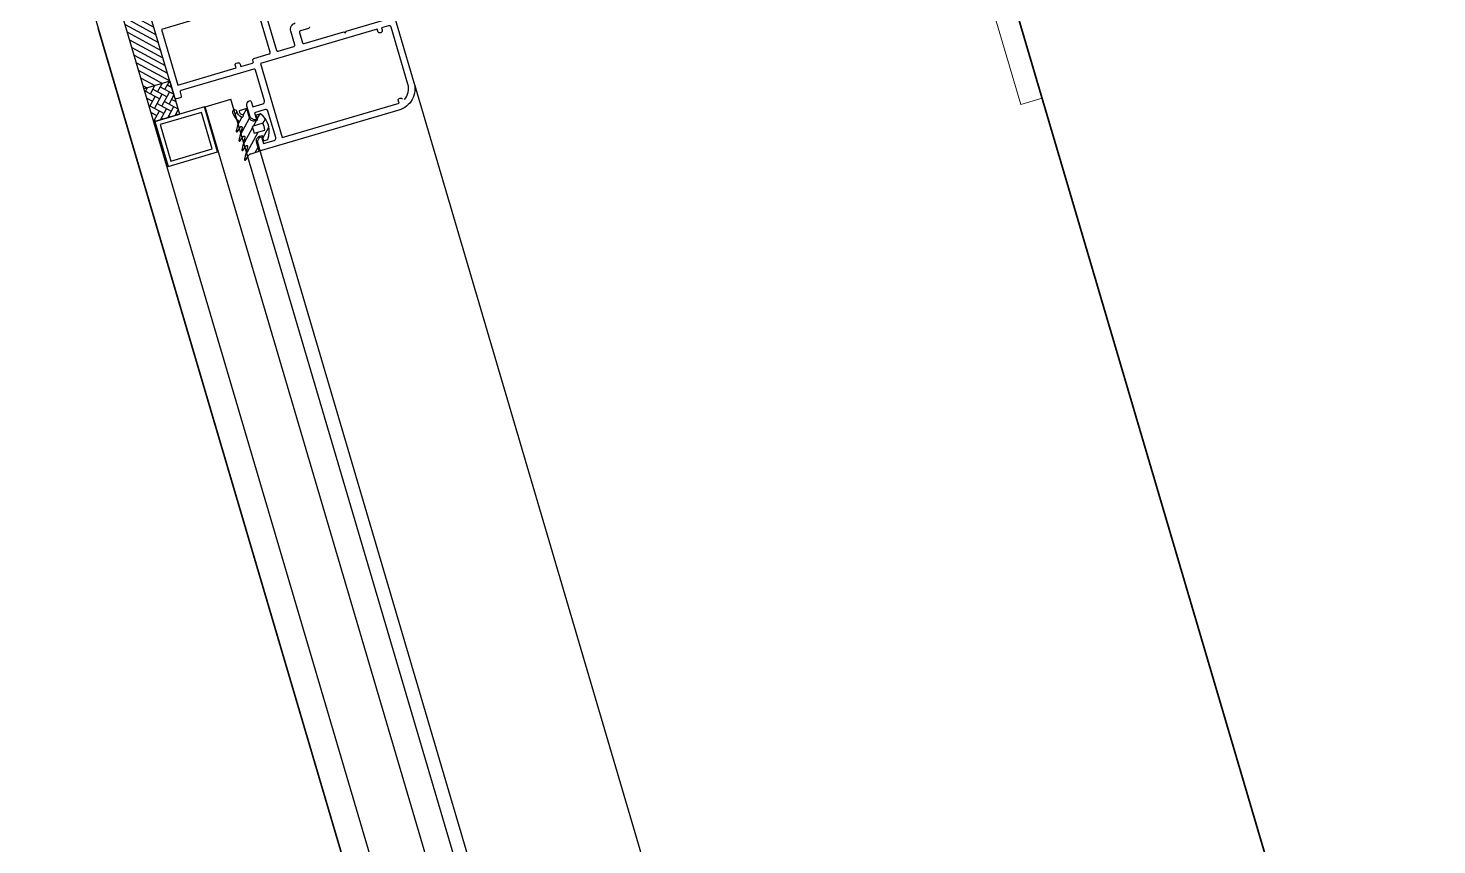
# Model space of a CAD drawing. Header units: millimetres. Extents: x 62878 to 70819, y -67946 to -61850.
# Drawn here: x 64245.75 to 64277.31, y -65884.19 to -65865.9 of the extents above; entities that cross this region are included whole.
import ezdxf

# ---------------------------------------------------------------- set-up
doc = ezdxf.new("R2010")
doc.units = ezdxf.units.MM
doc.layers.add('alan hesabı1', color=7, linetype='Continuous', plot=False)
for name, color, linetype, lineweight in [('Dog_dos_yeni', 63, 'Continuous', 5), ('DOGRAMA', 171, 'Continuous', 0), ('DUVAR-GAZBETON', 84, 'Continuous', 35)]:
    doc.layers.add(name, color=color, linetype=linetype, lineweight=lineweight)

msp = doc.modelspace()

# ---------------------------------------------------------------- hatches: boundary and pattern name
at = {"layer": 'DOGRAMA', "lineweight": -2}
h = msp.add_hatch(dxfattribs=at)
h.set_pattern_fill('ANSI31', color=256, scale=0.04, angle=433.5058, style=0)
h.set_pattern_definition([(331.42666, (64224.30629, -65735.81267), (0.06074198, 0.11153211), [])])
h.paths.add_polyline_path([(64248.817, -65866.826, -0.414214), (64248.835, -65866.792), (64248.467, -65865.542, -0.153231), (64247.863, -65865.616), (64248.268, -65866.988)])
h.paths.add_polyline_path([(64248.921, -65867.083), (64248.851, -65866.844, -0.414214), (64248.817, -65866.826), (64248.268, -65866.988), (64248.346, -65867.253)])
h = msp.add_hatch(dxfattribs=at)
h.set_pattern_fill('AR-HBONE', color=256, scale=0.03, angle=433.5058, style=0)
h.set_pattern_definition([(61.42666, (64284.66382, -65861.65421), (0.16277867, 0.04799068), [0.36, -0.12]), (331.42666, (64284.72121, -65861.54882), (0.16277867, 0.04799068), [0.36, -0.12])])
h.paths.add_polyline_path([(64249.069, -65867.585), (64249.14, -65867.825), (64248.564, -65867.995), (64248.346, -65867.253), (64248.921, -65867.083)])
h = msp.add_hatch(dxfattribs=at)
h.set_pattern_fill('ANSI31', color=256, scale=0.05, angle=433.5058, style=0)
h.set_pattern_definition([(61.42666, (64292.24136, -65966.24037), (0.13941514, -0.07592747), [])])
edge = h.paths.add_edge_path(flags=16)
edge.add_arc((64250.652, -65868.214), 0.4, 4.8897, 27.9636)
edge.add_line((64251.005, -65868.026), (64250.763, -65868.097))
edge.add_line((64250.763, -65868.097), (64250.808, -65868.251))
edge.add_line((64250.808, -65868.251), (64251.05, -65868.179))
edge = h.paths.add_edge_path()
edge.add_arc((64250.652, -65868.214), 0.5, 339.5568, 413.2966)
edge.add_line((64250.95, -65867.813), (64250.854, -65867.841))
edge.add_line((64250.854, -65867.841), (64250.888, -65867.956))
edge.add_line((64250.888, -65867.956), (64250.831, -65867.973))
edge.add_arc((64250.803, -65867.877), 0.1, 196.4267, 286.4267, ccw=False)
edge.add_line((64250.707, -65867.905), (64250.644, -65867.694))
edge.add_line((64250.644, -65867.694), (64250.472, -65867.745))
edge.add_line((64250.472, -65867.745), (64250.483, -65867.783))
edge.add_arc((64250.545, -65867.765), 0.065, 196.4267, 264.836)
edge.add_arc((64250.536, -65867.862), 0.0327, -109.0036, 84.836, ccw=False)
edge.add_arc((64250.618, -65867.716), 0.199, 192.077, 242.3429, ccw=False)
edge.add_arc((64250.376, -65867.774), 0.05, 17.9413, 195.4545)
edge.add_arc((64250.639, -65867.701), 0.323, 195.486, 234.8123)
edge.add_arc((64250.441, -65867.981), 0.02, -13.5733, 54.8123, ccw=False)
edge.add_line((64250.461, -65867.986), (64250.409, -65868.2))
edge.add_arc((64250.424, -65868.203), 0.015, 166.4267, 326.4267)
edge.add_line((64250.436, -65868.212), (64250.504, -65868.109))
edge.add_arc((64250.521, -65868.12), 0.02, -13.5733, 146.4267, ccw=False)
edge.add_line((64250.541, -65868.125), (64250.471, -65868.411))
edge.add_arc((64250.486, -65868.414), 0.015, 166.4267, 326.4267)
edge.add_line((64250.499, -65868.423), (64250.567, -65868.32))
edge.add_arc((64250.583, -65868.331), 0.02, -13.5733, 146.4267, ccw=False)
edge.add_line((64250.603, -65868.336), (64250.534, -65868.622))
edge.add_arc((64250.548, -65868.625), 0.015, 166.4267, 326.4267)
edge.add_line((64250.561, -65868.634), (64250.629, -65868.531))
edge.add_arc((64250.645, -65868.542), 0.02, -13.5733, 146.4267, ccw=False)
edge.add_line((64250.665, -65868.547), (64250.596, -65868.833))
edge.add_arc((64250.61, -65868.836), 0.015, 166.4267, 326.4267)
edge.add_line((64250.623, -65868.845), (64250.686, -65868.749))
edge.add_arc((64250.77, -65868.804), 0.1, 106.4267, 146.4267, ccw=False)
edge.add_line((64250.742, -65868.708), (64250.927, -65868.654))
edge.add_line((64250.927, -65868.654), (64250.865, -65868.443))
edge.add_arc((64250.961, -65868.414), 0.1, 106.4267, 196.4267, ccw=False)
edge.add_line((64250.933, -65868.318), (64250.99, -65868.301))
edge.add_line((64250.99, -65868.301), (64251.024, -65868.416))
edge.add_line((64251.024, -65868.416), (64251.12, -65868.388))

# ---------------------------------------------------------------- linework, layer by layer
at = {"layer": 'alan hesabı1'}
msp.add_lwpolyline([(63724.954, -65595.463), (64131.543, -65475.352), (64132.288, -65475.758), (64579.093, -66991.106), (64176.603, -67109.71), (64175.127, -67104.703), (64170.387, -67106.1)], close=True, dxfattribs=at)
at = {"layer": 'Dog_dos_yeni'}
msp.add_lwpolyline([(64268.467, -65867.465), (64263.66, -65851.159), (64263.18, -65851.3), (64264.665, -65856.336), (64255.552, -65859.022), (64255.694, -65859.502), (64264.806, -65856.816), (64266.361, -65862.091), (64257.249, -65864.778), (64257.391, -65865.257), (64266.503, -65862.571), (64267.987, -65867.606), (64268.467, -65867.465)], close=True, dxfattribs=at)
at = {"layer": 'DOGRAMA', "lineweight": -2}
for p, q in [((64276.07, -65961.276), (64247.863, -65865.617)), ((64247.309, -65865.896), (64275.458, -65961.346)), ((64248.921, -65867.083), (64248.346, -65867.253)), ((64248.921, -65867.083), (64248.346, -65867.253)), ((64248.921, -65867.083), (64249.14, -65867.825)), ((64280.744, -65956.478), (64254.393, -65867.111)), ((64249.716, -65867.655), (64250.291, -65867.486)), ((64276.516, -65958.559), (64249.716, -65867.656)), ((64277.092, -65958.389), (64250.291, -65867.486)), ((64248.564, -65867.995), (64249.14, -65867.825)), ((64277.023, -65957.085), (64250.938, -65868.62))]:
    msp.add_line(p, q, dxfattribs=at)
at = {"layer": 'DOGRAMA', "lineweight": -2, "ltscale": 0.5}
for points in [[(64250.799, -65864.646), (64251.313, -65866.392, 0.414214), (64251.351, -65866.412), (64251.701, -65866.309, 0.414214), (64251.721, -65866.272), (64251.631, -65865.965, -0.414214), (64251.732, -65865.779)], [(64253.748, -65864.924), (64254.392, -65867.111, -0.414214), (64254.054, -65867.732), (64250.975, -65868.639, -0.414214), (64250.938, -65868.619), (64250.89, -65868.457, -0.19911), (64250.894, -65868.419), (64250.933, -65868.348, -0.668097), (64250.985, -65868.353), (64251.022, -65868.48), (64251.262, -65868.409, 0.414214), (64251.296, -65868.347), (64251.12, -65867.752, 0.414214), (64251.058, -65867.718), (64250.818, -65867.789), (64250.856, -65867.915, -0.668097), (64250.815, -65867.948), (64250.744, -65867.91, -0.198962), (64250.72, -65867.88), (64250.649, -65867.64, -0.372839), (64250.703, -65867.521, -0.45685), (64250.745, -65867.54), (64250.779, -65867.655), (64251.009, -65867.587, 0.414214), (64251.043, -65867.525), (64250.839, -65866.834, 0.414214), (64250.802, -65866.814), (64249.171, -65867.295, 0.414214), (64249.151, -65867.332), (64249.176, -65867.418, -0.414214), (64249.156, -65867.455), (64249.07, -65867.481, -0.414214), (64249.033, -65867.461), (64248.447, -65865.475, -0.414214)], [(64252.049, -65865.862, -0.414214), (64252.028, -65865.9), (64251.846, -65865.953, 0.414214), (64251.826, -65865.991), (64251.894, -65866.221, 0.414214), (64251.931, -65866.241), (64252.818, -65865.98), (64252.856, -65866), (64252.876, -65865.963), (64253.763, -65865.701, 0.414214)], [(64254.179, -65867.494, 0.26214), (64254.258, -65867.15), (64253.882, -65865.875, 0.414214), (64253.82, -65865.841), (64253.666, -65865.886), (64253.681, -65865.934, -0.414214), (64253.647, -65865.996), (64253.628, -65866.002, -0.414214), (64253.59, -65865.981), (64253.57, -65865.914), (64250.952, -65866.686), (64251.441, -65868.346), (64254.06, -65867.574), (64254.04, -65867.506, -0.414214), (64254.06, -65867.469), (64254.079, -65867.464, -0.361813), (64254.138, -65867.489)]]:
    msp.add_lwpolyline(points, format="xyb", dxfattribs=at)
at = {"layer": 'DOGRAMA', "linetype": 'ByBlock', "lineweight": -2}
msp.add_lwpolyline([(64250.04, -65865.537), (64248.735, -65865.922), (64249.103, -65867.169), (64250.407, -65866.784), (64250.388, -65866.717, -0.414214), (64250.408, -65866.68), (64250.437, -65866.671, -0.414214), (64250.499, -65866.705), (64250.513, -65866.753), (64250.772, -65866.677, 0.414214), (64250.792, -65866.64), (64250.784, -65866.611, -0.414214), (64250.804, -65866.573), (64251.149, -65866.472, 0.414214), (64251.17, -65866.434), (64250.81, -65865.216, 0.414214)], format="xyb", dxfattribs=at)
at = {"layer": 'DOGRAMA', "lineweight": -2}
for points in [[(64248.584, -65867.989), (64248.881, -65868.996), (64249.993, -65868.668), (64249.696, -65867.661)], [(64248.708, -65868.057), (64248.948, -65868.872), (64249.869, -65868.601), (64249.629, -65867.785)]]:
    msp.add_lwpolyline(points, close=True, dxfattribs=at)
for points in [[(64251.12, -65868.388, 0.333333), (64250.95, -65867.813), (64250.854, -65867.841), (64250.888, -65867.956), (64250.831, -65867.973, -0.414214), (64250.707, -65867.905), (64250.644, -65867.694), (64250.472, -65867.745), (64250.483, -65867.783, 0.307685), (64250.539, -65867.829, -1.128702), (64250.526, -65867.893, -0.222912), (64250.423, -65867.758, 0.978531), (64250.328, -65867.787, 0.173298), (64250.453, -65867.965, -0.307572), (64250.461, -65867.986), (64250.409, -65868.2, 0.8391), (64250.436, -65868.212), (64250.504, -65868.109, -0.8391), (64250.541, -65868.125), (64250.471, -65868.411, 0.8391), (64250.499, -65868.423), (64250.567, -65868.32, -0.8391), (64250.603, -65868.336), (64250.534, -65868.622, 0.8391), (64250.561, -65868.634), (64250.629, -65868.531, -0.8391), (64250.665, -65868.547), (64250.596, -65868.833, 0.8391), (64250.623, -65868.845), (64250.686, -65868.749, -0.176327), (64250.742, -65868.708), (64250.927, -65868.654), (64250.865, -65868.443, -0.414214), (64250.933, -65868.318), (64250.99, -65868.301), (64251.024, -65868.416)], [(64251.05, -65868.179, 0.101021), (64251.005, -65868.026), (64250.763, -65868.097), (64250.808, -65868.251)], [(64251.05, -65868.179, 0.101021), (64251.005, -65868.026), (64250.763, -65868.097), (64250.808, -65868.251)]]:
    msp.add_lwpolyline(points, format="xyb", close=True, dxfattribs=at)
at = {"layer": 'DUVAR-GAZBETON', "ltscale": 5}
msp.add_line((64145.514, -65450.485), (64605.205, -67009.475), dxfattribs=at)

doc.saveas('drawing.dxf')
